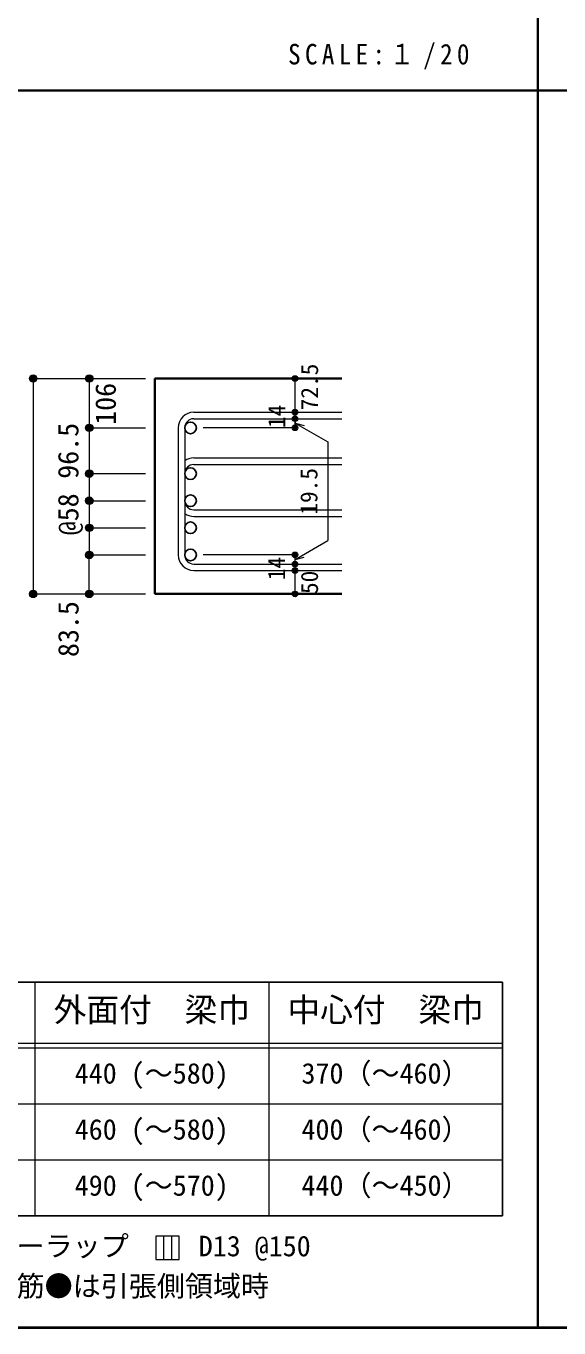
# Model space of a CAD drawing. Units: millimetres at full size, sheet at 1:20; some dimension numbers follow another scale. Extents: x -3982 to 3969, y -2797 to 2801.
# Drawn here: x -1844 to -705, y -2797 to -10 of the extents above; entities that cross this region are included whole.
import ezdxf
from ezdxf.enums import TextEntityAlignment as Align

# ---------------------------------------------------------------- set-up
doc = ezdxf.new("R2010")
doc.units = ezdxf.units.MM
doc.header["$LTSCALE"] = 20
doc.header["$PDMODE"] = 32
doc.header["$PDSIZE"] = 12
for name, color, linetype, lineweight in [('6-1_躯体線', 2, 'Continuous', 35), ('6-5_梁主筋', 7, 'Continuous', 18), ('6-6_S.T.P.', 7, 'Continuous', 18), ('6-7_文字', 7, 'Continuous', 18), ('6-D_寸法', 4, 'Continuous', 9), ('6-E_枠', 7, 'Continuous', 18), ('F-0_枠', 6, 'Continuous', 40)]:
    doc.layers.add(name, color=color, linetype=linetype, lineweight=lineweight)
doc.styles.add('ＭＳ ゴシック', font='')
doc.styles.get('ＭＳ ゴシック').set_extended_font_data('MS Gothic')

msp = doc.modelspace()

# ---------------------------------------------------------------- linework, layer by layer
at = {"layer": '6-1_躯体線'}
for p, q in [((-1569.2, -764.67), (-1169.2, -764.67)), ((-1569.2, -764.67), (-1569.2, -1225.67)), ((-1569.2, -1225.67), (-1169.2, -1225.67))]:
    msp.add_line(p, q, dxfattribs=at)
at = {"layer": '6-5_梁主筋', "color": 3, "lineweight": 25}
for centre in [(-1492.7, -870.22), (-1492.7, -968.17), (-1492.7, -1026.17), (-1492.7, -1084.17), (-1492.7, -1142.17)]:
    msp.add_circle(centre, 12.5, dxfattribs=at)
at = {"layer": '6-6_S.T.P.'}
for p, q in [((-1485.7, -836.72), (-1169.2, -836.72)), ((-1485.7, -850.72), (-1169.2, -850.72)), ((-1519.2, -870.22), (-1519.2, -1142.17)), ((-1505.2, -870.22), (-1505.2, -1142.17)), ((-1485.7, -934.67), (-1169.2, -934.67)), ((-1485.7, -948.67), (-1169.2, -948.67)), ((-1485.7, -1045.67), (-1169.2, -1045.67)), ((-1485.7, -1059.67), (-1169.2, -1059.67)), ((-1485.7, -1161.67), (-1169.2, -1161.67)), ((-1485.7, -1175.67), (-1169.2, -1175.67))]:
    msp.add_line(p, q, dxfattribs=at)
for centre, radius, start, end in [((-1485.7, -870.22), 33.5, 90, 180), ((-1485.7, -870.22), 19.5, 90, 180), ((-1485.7, -968.17), 33.5, 90, 125.59765), ((-1485.7, -968.17), 19.5, 90, 180), ((-1485.7, -1026.17), 19.5, 180, 270), ((-1485.7, -1026.17), 33.5, 234.40235, 270), ((-1485.7, -1142.17), 33.5, 180, 270), ((-1485.7, -1142.17), 19.5, 180, 270)]:
    msp.add_arc(centre, radius, start, end, dxfattribs=at)
at = {"layer": '6-7_文字'}
for p, q in [((-1550.35, -2600.28), (-1550.35, -2650.28)), ((-1533.68, -2600.28), (-1533.68, -2650.28))]:
    msp.add_line(p, q, dxfattribs=at)
msp.add_lwpolyline([(-1567.01, -2650.28), (-1517.01, -2650.28), (-1517.01, -2600.28), (-1567.01, -2600.28)], close=True, dxfattribs=at)
at = {"layer": '6-D_寸法'}
for p, q in [((-1829.2, -764.67), (-1829.2, -1225.67)), ((-1709.2, -764.67), (-1709.2, -870.22)), ((-1269.2, -836.15), (-1269.2, -764.67)), ((-1269.2, -850.72), (-1269.2, -836.72)), ((-1269.2, -859.9), (-1199.14, -900.35)), ((-1269.2, -859.9), (-1249.88, -865.07)), ((-1709.2, -870.22), (-1589.2, -870.22)), ((-1709.2, -870.22), (-1709.2, -968.17)), ((-1269.2, -870.22), (-1465.29, -870.22)), ((-1199.14, -900.35), (-1199.14, -1111.47)), ((-1709.2, -968.17), (-1589.2, -968.17)), ((-1709.2, -968.17), (-1709.2, -1142.17)), ((-1709.2, -1026.17), (-1589.2, -1026.17)), ((-1709.2, -1084.17), (-1709.2, -1142.17)), ((-1709.2, -1084.17), (-1589.2, -1084.17)), ((-1269.2, -1151.92), (-1199.14, -1111.47)), ((-1709.2, -1142.17), (-1589.2, -1142.17)), ((-1709.2, -1225.67), (-1709.2, -1142.17)), ((-1269.2, -1142.17), (-1465.29, -1142.17)), ((-1269.2, -1161.67), (-1269.2, -1142.17)), ((-1269.2, -1151.92), (-1249.88, -1146.75)), ((-1269.2, -1175.67), (-1269.2, -1161.67)), ((-1269.2, -1225.67), (-1269.2, -1175.67)), ((-1829.2, -1225.67), (-1719.33, -1225.67)), ((-1829.2, -1225.67), (-1709.2, -1225.67)), ((-1709.2, -1225.67), (-1589.2, -1225.67))]:
    msp.add_line(p, q, dxfattribs=at)
for points in [[(-1829.2, -764.67), (-1709.2, -764.67), (-1589.2, -764.67)], [(-1269.2, -850.15), (-1269.2, -870.22), (-1269.2, -850.15)]]:
    msp.add_lwpolyline(points, dxfattribs=at)
for centre, radius in [((-1829.2, -764.67), 8), ((-1829.2, -764.67), 7.2), ((-1829.2, -764.67), 6.4), ((-1829.2, -764.67), 5.6), ((-1829.2, -764.67), 4.8), ((-1829.2, -764.67), 4), ((-1829.2, -764.67), 3.2), ((-1829.2, -764.67), 2.4), ((-1829.2, -764.67), 1.6), ((-1829.2, -764.67), 0.8), ((-1709.2, -764.67), 8), ((-1709.2, -764.67), 7.2), ((-1709.2, -764.67), 6.4), ((-1709.2, -764.67), 5.6), ((-1709.2, -764.67), 4.8), ((-1709.2, -764.67), 4), ((-1709.2, -764.67), 3.2), ((-1709.2, -764.67), 2.4), ((-1709.2, -764.67), 1.6), ((-1709.2, -764.67), 0.8), ((-1269.2, -764.67), 4), ((-1269.2, -764.67), 3.6), ((-1269.2, -764.67), 3.2), ((-1269.2, -764.67), 2.8), ((-1269.2, -764.67), 2.4), ((-1269.2, -764.67), 2), ((-1269.2, -764.67), 1.6), ((-1269.2, -764.67), 1.2), ((-1269.2, -764.67), 0.8), ((-1269.2, -764.67), 0.4), ((-1269.2, -836.72), 4), ((-1269.2, -836.72), 3.6), ((-1269.2, -836.72), 3.2), ((-1269.2, -836.72), 2.8), ((-1269.2, -836.72), 2.4), ((-1269.2, -836.72), 2), ((-1269.2, -836.72), 1.6), ((-1269.2, -836.72), 1.2), ((-1269.2, -836.72), 0.8), ((-1709.2, -870.22), 8), ((-1709.2, -870.22), 7.2), ((-1709.2, -870.22), 6.4), ((-1269.2, -850.72), 4), ((-1269.2, -850.72), 3.6), ((-1269.2, -850.72), 3.2), ((-1269.2, -850.72), 2.8), ((-1269.2, -850.72), 2.4), ((-1269.2, -850.72), 2), ((-1269.2, -850.72), 1.6), ((-1269.2, -850.72), 1.2), ((-1269.2, -850.72), 0.8), ((-1269.2, -836.72), 0.4), ((-1269.2, -850.72), 0.4), ((-1709.2, -870.22), 5.6), ((-1709.2, -870.22), 4.8), ((-1709.2, -870.22), 4), ((-1709.2, -870.22), 3.2), ((-1709.2, -870.22), 2.4), ((-1709.2, -870.22), 1.6), ((-1709.2, -870.22), 0.8), ((-1269.2, -870.22), 4), ((-1269.2, -870.22), 3.6), ((-1269.2, -870.22), 3.2), ((-1269.2, -870.22), 2.8), ((-1269.2, -870.22), 2.4), ((-1269.2, -870.22), 2), ((-1269.2, -870.22), 1.6), ((-1269.2, -870.22), 1.2), ((-1269.2, -870.22), 0.8), ((-1269.2, -870.22), 0.4), ((-1709.2, -968.17), 8), ((-1709.2, -968.17), 7.2), ((-1709.2, -968.17), 6.4), ((-1709.2, -968.17), 5.6), ((-1709.2, -968.17), 4.8), ((-1709.2, -968.17), 4), ((-1709.2, -968.17), 3.2), ((-1709.2, -968.17), 2.4), ((-1709.2, -968.17), 1.6), ((-1709.2, -968.17), 0.8), ((-1709.2, -1026.17), 8), ((-1709.2, -1026.17), 7.2), ((-1709.2, -1026.17), 6.4), ((-1709.2, -1026.17), 5.6), ((-1709.2, -1026.17), 4.8), ((-1709.2, -1026.17), 4), ((-1709.2, -1026.17), 3.2), ((-1709.2, -1026.17), 2.4), ((-1709.2, -1026.17), 1.6), ((-1709.2, -1026.17), 0.8), ((-1709.2, -1084.17), 8), ((-1709.2, -1084.17), 7.2), ((-1709.2, -1084.17), 6.4), ((-1709.2, -1084.17), 5.6), ((-1709.2, -1084.17), 4.8), ((-1709.2, -1084.17), 4), ((-1709.2, -1084.17), 3.2), ((-1709.2, -1084.17), 2.4), ((-1709.2, -1084.17), 1.6), ((-1709.2, -1084.17), 0.8), ((-1709.2, -1142.17), 8), ((-1709.2, -1142.17), 7.2), ((-1709.2, -1142.17), 6.4), ((-1709.2, -1142.17), 5.6), ((-1709.2, -1142.17), 4.8), ((-1709.2, -1142.17), 4), ((-1709.2, -1142.17), 3.2), ((-1709.2, -1142.17), 2.4), ((-1709.2, -1142.17), 1.6), ((-1709.2, -1142.17), 0.8), ((-1269.2, -1142.17), 4), ((-1269.2, -1142.17), 3.6), ((-1269.2, -1142.17), 3.2), ((-1269.2, -1142.17), 2.8), ((-1269.2, -1142.17), 2.4), ((-1269.2, -1142.17), 2), ((-1269.2, -1142.17), 1.6), ((-1269.2, -1142.17), 1.2), ((-1269.2, -1142.17), 0.8), ((-1269.2, -1142.17), 0.4), ((-1269.2, -1161.67), 4), ((-1269.2, -1161.67), 3.6), ((-1269.2, -1161.67), 3.2), ((-1269.2, -1161.67), 2.8), ((-1269.2, -1161.67), 2.4), ((-1269.2, -1161.67), 2), ((-1269.2, -1161.67), 1.6), ((-1269.2, -1161.67), 1.2), ((-1269.2, -1161.67), 0.8), ((-1269.2, -1161.67), 0.4), ((-1269.2, -1175.67), 4), ((-1269.2, -1175.67), 3.6), ((-1269.2, -1175.67), 3.2), ((-1269.2, -1175.67), 2.8), ((-1269.2, -1175.67), 2.4), ((-1269.2, -1175.67), 2), ((-1269.2, -1175.67), 1.6), ((-1269.2, -1175.67), 1.2), ((-1269.2, -1175.67), 0.8), ((-1269.2, -1175.67), 0.4), ((-1829.2, -1225.67), 8), ((-1829.2, -1225.67), 7.2), ((-1829.2, -1225.67), 6.4), ((-1829.2, -1225.67), 5.6), ((-1829.2, -1225.67), 4.8), ((-1829.2, -1225.67), 4), ((-1829.2, -1225.67), 3.2), ((-1829.2, -1225.67), 2.4), ((-1829.2, -1225.67), 1.6), ((-1829.2, -1225.67), 0.8), ((-1709.2, -1225.67), 8), ((-1709.2, -1225.67), 7.2), ((-1709.2, -1225.67), 6.4), ((-1709.2, -1225.67), 5.6), ((-1709.2, -1225.67), 4.8), ((-1709.2, -1225.67), 4), ((-1709.2, -1225.67), 3.2), ((-1709.2, -1225.67), 2.4), ((-1709.2, -1225.67), 1.6), ((-1709.2, -1225.67), 0.8), ((-1269.2, -1225.67), 4), ((-1269.2, -1225.67), 3.6), ((-1269.2, -1225.67), 3.2), ((-1269.2, -1225.67), 2.8), ((-1269.2, -1225.67), 2.4), ((-1269.2, -1225.67), 2), ((-1269.2, -1225.67), 1.6), ((-1269.2, -1225.67), 1.2), ((-1269.2, -1225.67), 0.8), ((-1269.2, -1225.67), 0.4)]:
    msp.add_circle(centre, radius, dxfattribs=at)
at = {"layer": '6-D_寸法', "color": 7}
for p in [(-1829.2, -764.67), (-1709.2, -764.67), (-1269.2, -764.67), (-1269.2, -836.72), (-1269.2, -850.72), (-1709.2, -870.22), (-1269.2, -870.22), (-1709.2, -968.17), (-1709.2, -968.17), (-1709.2, -1026.17), (-1709.2, -1084.17), (-1709.2, -1142.17), (-1269.2, -1142.17), (-1269.2, -1161.67), (-1269.2, -1175.67), (-1829.2, -1225.67), (-1709.2, -1225.67), (-1269.2, -1225.67)]:
    msp.add_point(p, dxfattribs=at)
at = {"layer": '6-E_枠', "color": 3, "lineweight": 25}
for p, q in [((-2267.02, -2056.95), (-825.33, -2056.95)), ((-825.33, -2056.95), (-825.33, -2556.95)), ((-2267.02, -2556.95), (-825.33, -2556.95))]:
    msp.add_line(p, q, dxfattribs=at)
at = {"layer": '6-E_枠'}
for p, q in [((-1825.33, -2056.95), (-1825.33, -2556.95)), ((-1325.33, -2056.95), (-1325.33, -2556.95)), ((-2267.02, -2186.95), (-825.33, -2186.95)), ((-2267.02, -2196.95), (-825.33, -2196.95)), ((-2267.02, -2316.95), (-825.33, -2316.95)), ((-2267.02, -2436.95), (-825.33, -2436.95))]:
    msp.add_line(p, q, dxfattribs=at)
at = {"layer": 'F-0_枠', "color": 2, "lineweight": 35}
for p, q in [((-749.76, 2800.77), (-749.76, -2796.83)), ((-3981.92, -148.03), (2482.4, -148.03))]:
    msp.add_line(p, q, dxfattribs=at)
at = {"layer": 'F-0_枠'}
msp.add_line((3969.4, -2796.83), (-3981.92, -2796.83), dxfattribs=at)

# ---------------------------------------------------------------- texts
at = {"layer": '6-7_文字', "color": 2, "style": 'ＭＳ ゴシック'}
for s, p in [('外面付\u3000梁巾', (-1785.33, -2156.95)), ('中心付\u3000梁巾', (-1285.33, -2156.95))]:
    msp.add_text(s, height=51.32, dxfattribs=at).set_placement(p, align=Align.BOTTOM_LEFT)
at = {"layer": '6-7_文字', "style": 'ＭＳ ゴシック'}
for s, p in [('440 (～580)', (-1740.33, -2286.95)), ('370（～460）', (-1255.33, -2286.95)), ('460 (～580)', (-1740.33, -2406.95)), ('400（～460）', (-1255.33, -2406.95)), ('490 (～570)', (-1740.33, -2526.95)), ('440（～450）', (-1255.33, -2526.95)), ('※ 基礎梁スターラップ     D13 @150', (-2254.64, -2656.67)), ('※ 柱型立上り筋●は引張側領域時', (-2254.64, -2742.34))]:
    msp.add_text(s, height=43.99, dxfattribs=at).set_placement(p, align=Align.BOTTOM_LEFT)
at = {"layer": '6-7_文字', "color": 2, "insert": (-1283.99, -103.03), "char_height": 43.99, "attachment_point": 7, "style": 'ＭＳ ゴシック'}
msp.add_mtext('\\T1.34;\\W0.9;SCALE:１/20', dxfattribs=at)
at = {"layer": '6-D_寸法', "style": 'ＭＳ ゴシック'}
for s, height, p in [('72.5', 36.66, (-1208.81, -832.6)), ('106', 43.99, (-1639.2, -863.74)), ('14', 36.66, (-1279.2, -870.61)), ('96.5', 43.99, (-1719.2, -979.2)), ('19.5', 36.66, (-1210.22, -1055.91)), ('@58', 43.99, (-1719.2, -1100.17)), ('14', 36.66, (-1279.59, -1196.36)), ('50', 36.66, (-1209, -1225.89)), ('83.5', 43.99, (-1718.89, -1360.76))]:
    msp.add_text(s, height=height, rotation=90, dxfattribs=at).set_placement(p, align=Align.BOTTOM_LEFT)

doc.saveas('drawing.dxf')
